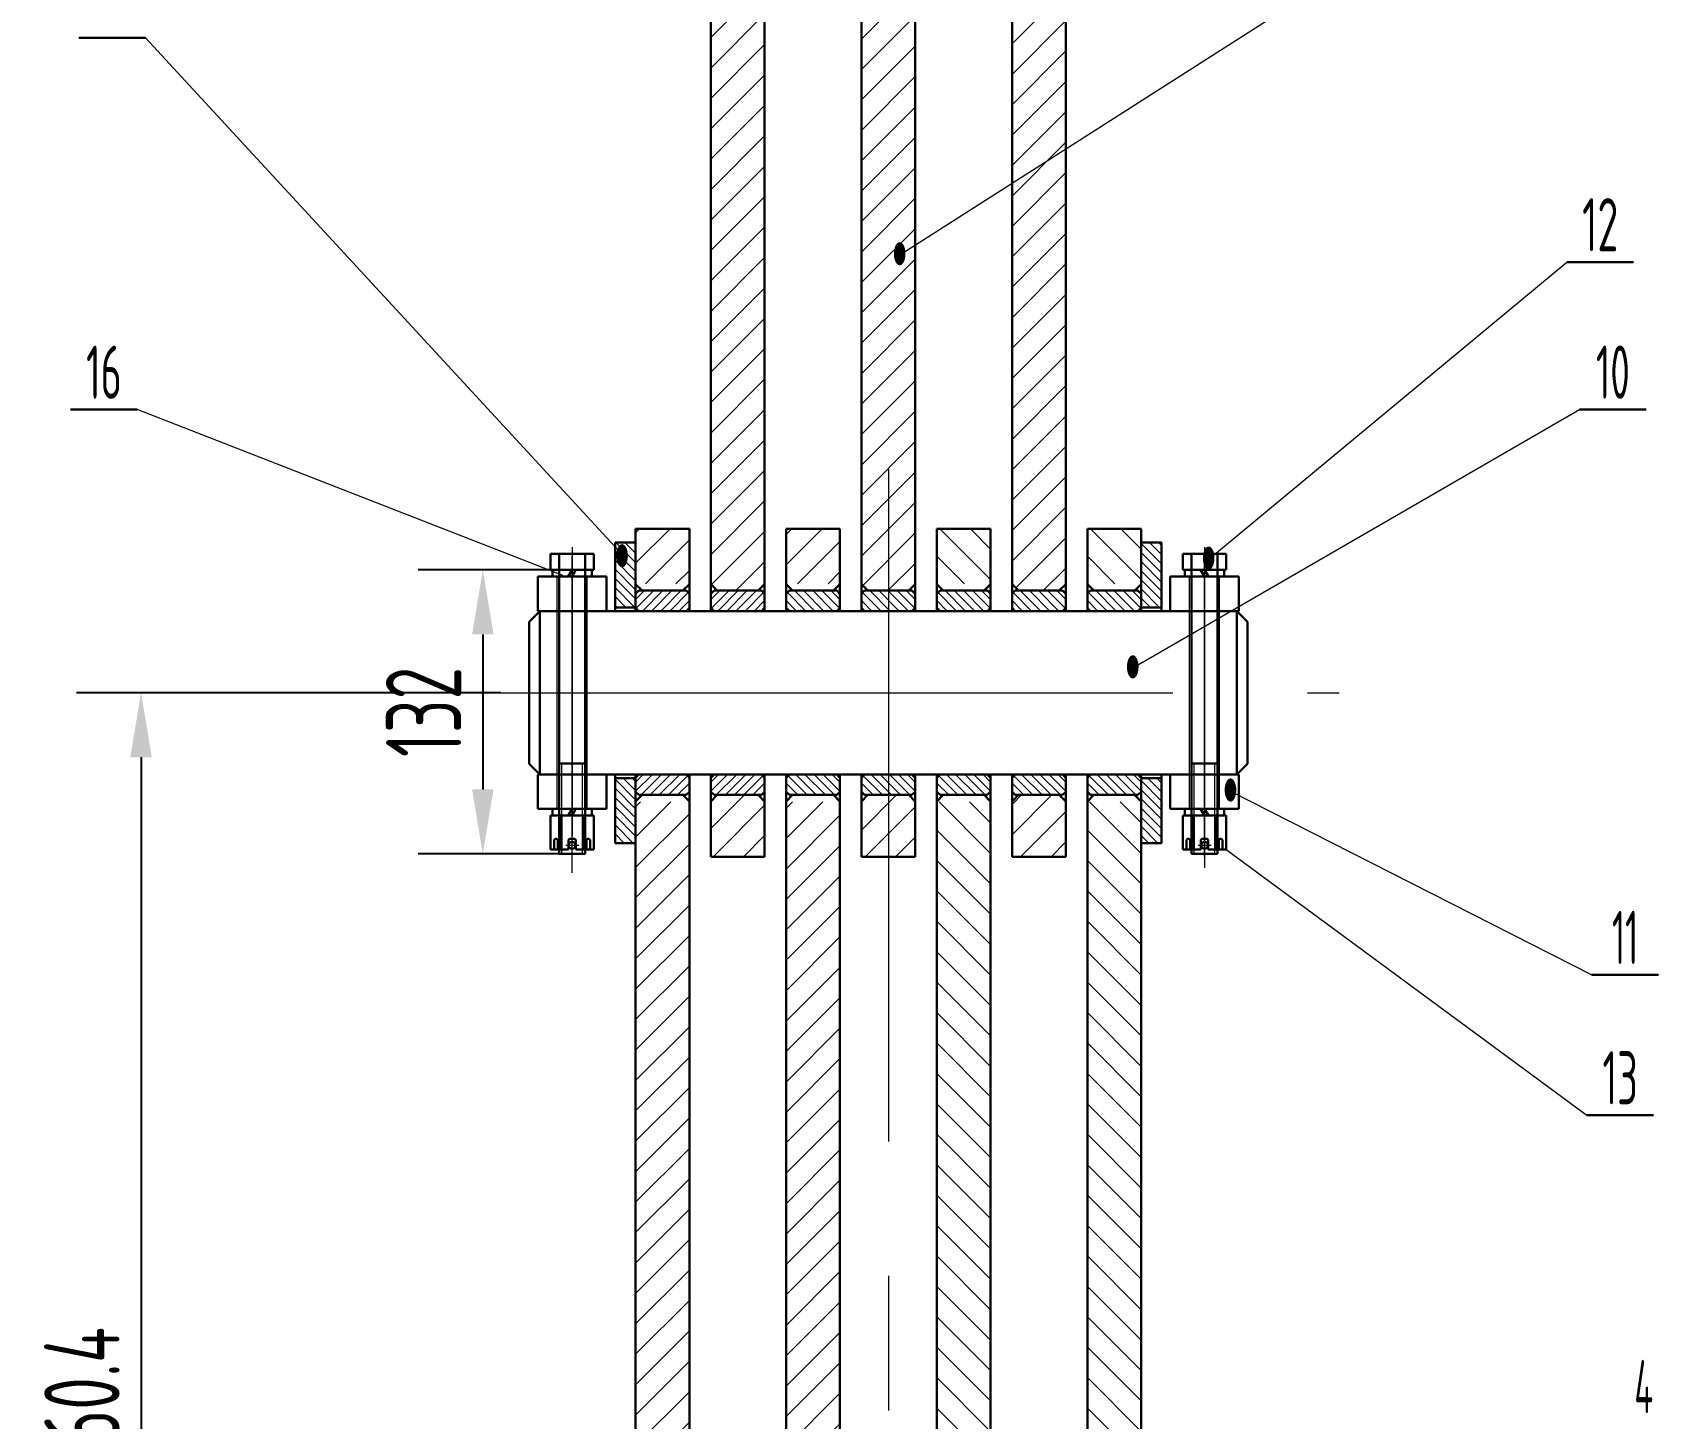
# Model space of a CAD drawing. Header units: millimetres. Extents: x 0 to 4200, y 0 to 2970.
# Drawn here: x 1970 to 2726, y 1304 to 1948 of the extents above; entities that cross this region are included whole.
import ezdxf
from ezdxf.enums import TextEntityAlignment as Align

# ---------------------------------------------------------------- set-up
doc = ezdxf.new("R2010")
doc.units = ezdxf.units.MM
doc.header["$LTSCALE"] = 100
doc.linetypes.add('F', pattern=[0.75, 0.5, -0.25])
doc.linetypes.add('G', pattern=[2, 1.25, -0.25, 0.25, -0.25])
doc.layers.get('0').update_dxf_attribs({"lineweight": 30})
doc.layers.get('Defpoints').update_dxf_attribs({"lineweight": 30})
for name, color, linetype, lineweight in [('01', 7, 'Continuous', 30), ('02', 1, 'Continuous', 13), ('04', 2, 'F', 13), ('05', 4, 'G', 13), ('08', 1, 'Continuous', 13), ('11', 3, 'Continuous', 13)]:
    doc.layers.add(name, color=color, linetype=linetype, lineweight=lineweight)
doc.styles.get("Standard").update_dxf_attribs({"font": 'isocp', "width": 0.707, "bigfont": 'intecad.shx'})
doc.dimstyles.new('INTE', dxfattribs={"dimscale": 10, "dimtxt": 3.5, "dimasz": 3, "dimexe": 3, "dimexo": 0, "dimgap": 1, "dimtad": 1, "dimdec": 1, "dimzin": 9, "dimdsep": 46, "dimtxsty": 'Standard', "dimcen": 0, "dimclrd": 1, "dimclre": 1, "dimclrt": 3, "dimaunit": 1, "dimadec": 0, "dimazin": 0, "dimtfac": 1, "dimtdec": 1, "dimtmove": 0, "dimatfit": 0, "dimfxl": 0, "dimarcsym": 0})
pattern_1 = [(45, (37.382, -285.123), (-7.071068, 7.071068), [])]
pattern_2 = [(45, (-392.055, -24.336), (-7.071068, 7.071068), [])]

# ---------------------------------------------------------------- blocks, each defined once
blk = doc.blocks.new('*D7')
at = {"layer": '08', "color": 1, "lineweight": -2}
for p, q in [((2187.76, 1641.46), (1990.51, 1641.46)), ((2020.51, 1611.46), (2020.51, 1011.06)), ((2089.79, 981.06), (1990.51, 981.06))]:
    blk.add_line(p, q, dxfattribs=at)
at = {"layer": '08', "color": 1}
for points in [[(2015.51, 1611.46), (2025.51, 1611.46), (2020.51, 1641.46)], [(2015.51, 1011.06), (2025.51, 1011.06), (2020.51, 981.06)]]:
    blk.add_solid(points, dxfattribs=at)
at = {"layer": 'Defpoints', "color": 0}
for p in [(2187.76, 1641.46), (2020.51, 981.06), (2089.79, 981.06)]:
    blk.add_point(p, dxfattribs=at)
at = {"layer": '08', "color": 3, "insert": (1993.01, 1311.26), "char_height": 35, "attachment_point": 5, "rotation": 90}
blk.add_mtext('660.4', dxfattribs=at)
blk = doc.blocks.new('*D8')
at = {"layer": '08', "color": 1, "lineweight": -2}
for p, q in [((2210.91, 1698.56), (2149.4, 1698.56)), ((2179.4, 1668.56), (2179.4, 1596.56)), ((2214.93, 1566.56), (2149.4, 1566.56))]:
    blk.add_line(p, q, dxfattribs=at)
at = {"layer": '08', "color": 1}
for points in [[(2174.4, 1668.56), (2184.4, 1668.56), (2179.4, 1698.56)], [(2174.4, 1596.56), (2184.4, 1596.56), (2179.4, 1566.56)]]:
    blk.add_solid(points, dxfattribs=at)
at = {"layer": 'Defpoints', "color": 0}
for p in [(2210.91, 1698.56), (2179.4, 1566.56), (2214.93, 1566.56)]:
    blk.add_point(p, dxfattribs=at)
at = {"layer": '08', "color": 3, "insert": (2151.9, 1632.56), "char_height": 35, "attachment_point": 5, "rotation": 90}
blk.add_mtext('132', dxfattribs=at)
blk = doc.blocks.new('*U1')
at = {"layer": '01'}
for p, q in [((-9.2, 3.1), (-9.2, 0)), ((0, 3.1), (-9.2, 3.1)), ((-9.2, 0), (0, 0)), ((0, 0), (-1.79, 3.1)), ((0, 3.1), (1.79, 0)), ((0, 3.1), (9.2, 3.1)), ((9.2, 0), (0, 0)), ((9.2, 3.1), (9.2, 0))]:
    blk.add_line(p, q, dxfattribs=at)
at = {"layer": '05'}
blk.add_line((0, 5.2), (0, -2.1), dxfattribs=at)
blk = doc.blocks.new('*U4')
at = {"layer": '01'}
for p, q in [((-15.8, 10.02), (0, 10.02)), ((-15.8, 1.75), (-15.8, 10.02)), ((-15.8, 8.39), (-11.67, 8.39)), ((0, 10.02), (0, 0)), ((-11.67, 6.64), (-15.8, 6.64)), ((-15.8, 5.01), (0, 5.01)), ((-15.8, 1.75), (-11.67, 1.75)), ((-10.8, 7.51), (-10.8, 7.51)), ((-10.8, 0.88), (-10.8, 0)), ((-10.8, -0.88), (-10.8, 0)), ((0, -10.02), (0, 0)), ((-15.8, -1.75), (-15.8, -10.02)), ((-15.8, -1.75), (-11.67, -1.75)), ((-15.8, -5.01), (0, -5.01)), ((-11.67, -6.64), (-15.8, -6.64)), ((-10.8, -7.51), (-10.8, -7.51)), ((-15.8, -8.39), (-11.67, -8.39)), ((-15.8, -10.02), (0, -10.02))]:
    blk.add_line(p, q, dxfattribs=at)
for centre, start, end in [((-11.67, 7.51), 0, 90), ((-11.67, 7.51), 270, 0), ((-11.67, 0.87), 0.09994, 90), ((-11.67, -0.87), 270.0006, 359.90006), ((-11.67, -7.51), 0, 90), ((-11.67, -7.51), 270, 0)]:
    blk.add_arc(centre, 0.875, start, end, dxfattribs=at)
at = {"layer": '05'}
blk.add_line((-18.97, 0), (4.43, 0), dxfattribs=at)
blk = doc.blocks.new('*U2')
at = {"layer": '01'}
for p, q in [((-9.2, 3.1), (-9.2, 0)), ((0, 3.1), (-9.2, 3.1)), ((-9.2, 0), (0, 0)), ((0, 0), (-1.79, 3.1)), ((0, 3.1), (1.79, 0)), ((0, 3.1), (9.2, 3.1)), ((9.2, 0), (0, 0)), ((9.2, 3.1), (9.2, 0))]:
    blk.add_line(p, q, dxfattribs=at)
at = {"layer": '05'}
blk.add_line((0, 5.2), (0, -2.1), dxfattribs=at)

msp = doc.modelspace()

# ---------------------------------------------------------------- hatches: boundary and pattern name
at = {"layer": '02', "ltscale": 2.5}
h = msp.add_hatch(dxfattribs=at)
h.set_pattern_fill('_USER', color=256, scale=10, angle=45, style=0, pattern_type=0)
h.set_pattern_definition(pattern_2)
edge = h.paths.add_edge_path()
edge.add_spline(control_points=[(2310.43, 2005.13), (2302.06, 2004.55), (2293.75, 2003.34), (2285.43, 2002.5)], knot_values=[34.240535, 34.240535, 34.240535, 34.240535, 59.368663, 59.368663, 59.368663, 59.368663], degree=3, periodic=0)
edge.add_line((2285.43, 2002.5), (2285.43, 1691.96))
edge.add_line((2285.43, 1691.96), (2288.43, 1688.96))
edge.add_line((2288.43, 1688.96), (2307.43, 1688.96))
edge.add_line((2307.43, 1688.96), (2310.43, 1691.96))
edge.add_line((2310.43, 1691.96), (2310.43, 2005.13))
h.paths.add_polyline_path([(2310.43, 1590.96), (2307.43, 1593.96), (2288.43, 1593.96), (2285.43, 1590.96), (2285.43, 1565.26), (2310.43, 1565.26)])
h = msp.add_hatch(dxfattribs=at)
h.set_pattern_fill('_USER', color=256, scale=10, angle=45, style=0, pattern_type=0)
h.set_pattern_definition(pattern_2)
edge = h.paths.add_edge_path()
edge.add_spline(control_points=[(2380.43, 1991.83), (2370.72, 1990.66), (2363.15, 1994.2), (2355.43, 1997.69)], knot_values=[105.58226, 105.58226, 105.58226, 105.58226, 131.742915, 131.742915, 131.742915, 131.742915], degree=3, periodic=0)
edge.add_line((2355.43, 1997.69), (2355.43, 1691.96))
edge.add_line((2355.43, 1691.96), (2358.43, 1688.96))
edge.add_line((2358.43, 1688.96), (2377.43, 1688.96))
edge.add_line((2377.43, 1688.96), (2380.43, 1691.96))
edge.add_line((2380.43, 1691.96), (2380.43, 1991.83))
h.paths.add_polyline_path([(2380.43, 1590.96), (2377.43, 1593.96), (2358.43, 1593.96), (2355.43, 1590.96), (2355.43, 1565.26), (2380.43, 1565.26)])
h.paths.add_polyline_path([(2368.78, 1839.36), (2378.26, 1839.36), (2378.26, 1851.67), (2368.78, 1851.67)], flags=24)
h = msp.add_hatch(dxfattribs=at)
h.set_pattern_fill('_USER', color=256, scale=10, angle=45, style=0, pattern_type=0)
h.set_pattern_definition([(45, (-2067.041, 321.483), (-7.071068, 7.071068), [])])
h.paths.add_polyline_path([(2450.43, 1894.41), (2425.43, 1878.43), (2425.43, 1691.96), (2428.43, 1688.96), (2447.43, 1688.96), (2450.43, 1691.96)])
h.paths.add_polyline_path([(2450.43, 1986.73), (2447.43, 1988.16), (2444.76, 1988.92), (2442.37, 1989.14), (2440.24, 1988.97), (2438.33, 1988.56), (2436.61, 1988.04), (2432.79, 1986.86), (2429.47, 1988), (2427.54, 1988.96), (2426.45, 1989.46), (2425.43, 1989.83), (2425.43, 1878.43), (2450.43, 1894.41)])
h.paths.add_polyline_path([(2450.43, 1590.96), (2447.43, 1593.96), (2428.43, 1593.96), (2425.43, 1590.96), (2425.43, 1565.26), (2450.43, 1565.26)])
h = msp.add_hatch(dxfattribs=at)
h.set_pattern_fill('_USER', color=256, scale=10, angle=45, style=0, pattern_type=0)
h.set_pattern_definition(pattern_1)
h.paths.add_polyline_path([(2275.43, 1717.66), (2250.43, 1717.66), (2250.43, 1692.14), (2275.43, 1692.14)])
h.paths.add_polyline_path([(2275.43, 1590.79), (2250.43, 1590.79), (2250.43, 1232.02), (2251.93, 1232.02), (2251.93, 1089.14), (2273.93, 1089.14), (2273.93, 1232.02), (2275.43, 1232.02)])
h = msp.add_hatch(dxfattribs=at)
h.set_pattern_fill('_USER', color=256, scale=10, angle=45, style=0, pattern_type=0)
h.set_pattern_definition(pattern_1)
h.paths.add_polyline_path([(2345.43, 1717.66), (2320.43, 1717.66), (2320.43, 1692.14), (2345.43, 1692.14)])
h.paths.add_polyline_path([(2345.43, 1590.79), (2320.43, 1590.79), (2320.43, 1232.02), (2321.93, 1232.02), (2321.93, 1089.14), (2343.93, 1089.14), (2343.93, 1232.02), (2345.43, 1232.02)])
h = msp.add_hatch(dxfattribs=at)
h.set_pattern_fill('_USER', color=256, scale=10, angle=135, style=0, pattern_type=0)
h.set_pattern_definition([(135, (-696.48, -285.123), (-7.071068, -7.071068), [])])
h.paths.add_polyline_path([(2390.5, 1232.02), (2392.07, 1232.02), (2392.07, 1089.14), (2413.93, 1089.14), (2413.93, 1232.02), (2415.5, 1232.02), (2415.5, 1590.79), (2390.5, 1590.79)])
h.paths.add_polyline_path([(2415.5, 1717.66), (2390.5, 1717.66), (2390.5, 1692.14), (2415.5, 1692.14)])
h = msp.add_hatch(dxfattribs=at)
h.set_pattern_fill('_USER', color=256, scale=10, angle=135, style=0, pattern_type=0)
h.set_pattern_definition([(135, (-626.48, -285.123), (-7.071068, -7.071068), [])])
h.paths.add_polyline_path([(2460.5, 1232.02), (2462.07, 1232.02), (2462.07, 1089.14), (2483.93, 1089.14), (2483.93, 1232.02), (2485.5, 1232.02), (2485.5, 1590.79), (2460.5, 1590.79)])
h.paths.add_polyline_path([(2485.5, 1717.66), (2460.5, 1717.66), (2460.5, 1692.14), (2485.5, 1692.14)])
h = msp.add_hatch(dxfattribs=at)
h.set_pattern_fill('_USER', color=256, scale=3, angle=135, style=0, pattern_type=0)
h.set_pattern_definition([(135, (37.382, -285.1233), (-2.1213203, -2.1213203), [])])
h.paths.add_polyline_path([(2250.43, 1711.31), (2240.86, 1711.31), (2240.86, 1681.15), (2250.43, 1681.15)])
h.paths.add_polyline_path([(2240.86, 1571.61), (2250.43, 1571.61), (2250.43, 1601.77), (2240.86, 1601.77)])
h = msp.add_hatch(dxfattribs=at)
h.set_pattern_fill('_USER', color=256, scale=3, angle=135, style=0, pattern_type=0)
h.set_pattern_definition([(135, (107.382, -285.1233), (-2.1213203, -2.1213203), [])])
h.paths.add_polyline_path([(2495, 1711.31), (2485.5, 1711.31), (2485.5, 1681.15), (2495, 1681.15)])
h.paths.add_polyline_path([(2495, 1601.77), (2485.5, 1601.77), (2485.5, 1571.61), (2495, 1571.61)])
h = msp.add_hatch(dxfattribs=at)
h.set_pattern_fill('_USER', color=256, scale=3, angle=135, style=0, pattern_type=0)
h.set_pattern_definition([(225, (3380.6954, 3646.595), (-2.1213203, 2.1213203), [])])
h.paths.add_polyline_path([(2275.43, 1595.46), (2273.93, 1593.96), (2251.93, 1593.96), (2250.43, 1595.46), (2250.43, 1601.96), (2251.93, 1603.46), (2273.93, 1603.46), (2275.43, 1601.96)])
h.paths.add_polyline_path([(2275.43, 1680.96), (2273.93, 1679.46), (2251.93, 1679.46), (2250.43, 1680.96), (2250.43, 1687.46), (2251.93, 1688.96), (2273.93, 1688.96), (2275.43, 1687.46)])
h = msp.add_hatch(dxfattribs=at)
h.set_pattern_fill('_USER', color=256, scale=3, angle=135, style=0, pattern_type=0)
h.set_pattern_definition([(225, (3415.6954, 3646.595), (-2.1213203, 2.1213203), [])])
h.paths.add_polyline_path([(2310.43, 1595.46), (2308.93, 1593.96), (2286.93, 1593.96), (2285.43, 1595.46), (2285.43, 1601.96), (2286.93, 1603.46), (2308.93, 1603.46), (2310.43, 1601.96)])
h.paths.add_polyline_path([(2310.43, 1680.96), (2308.93, 1679.46), (2286.93, 1679.46), (2285.43, 1680.96), (2285.43, 1687.46), (2286.93, 1688.96), (2308.93, 1688.96), (2310.43, 1687.46)])
h = msp.add_hatch(dxfattribs=at)
h.set_pattern_fill('_USER', color=256, scale=3, angle=135, style=0, pattern_type=0)
h.set_pattern_definition([(315, (1215.1607, 3646.595), (2.1213203, 2.1213203), [])])
h.paths.add_polyline_path([(2320.43, 1595.46), (2321.93, 1593.96), (2343.93, 1593.96), (2345.43, 1595.46), (2345.43, 1601.96), (2343.93, 1603.46), (2321.93, 1603.46), (2320.43, 1601.96)])
h.paths.add_polyline_path([(2320.43, 1680.96), (2321.93, 1679.46), (2343.93, 1679.46), (2345.43, 1680.96), (2345.43, 1687.46), (2343.93, 1688.96), (2321.93, 1688.96), (2320.43, 1687.46)])
h = msp.add_hatch(dxfattribs=at)
h.set_pattern_fill('_USER', color=256, scale=3, angle=135, style=0, pattern_type=0)
h.set_pattern_definition([(315, (1250.1607, 3646.595), (2.1213203, 2.1213203), [])])
h.paths.add_polyline_path([(2355.43, 1595.46), (2356.93, 1593.96), (2378.93, 1593.96), (2380.43, 1595.46), (2380.43, 1601.96), (2378.93, 1603.46), (2356.93, 1603.46), (2355.43, 1601.96)])
h.paths.add_polyline_path([(2355.43, 1680.96), (2356.93, 1679.46), (2378.93, 1679.46), (2380.43, 1680.96), (2380.43, 1687.46), (2378.93, 1688.96), (2356.93, 1688.96), (2355.43, 1687.46)])
h = msp.add_hatch(dxfattribs=at)
h.set_pattern_fill('_USER', color=256, scale=3, angle=135, style=0, pattern_type=0)
h.set_pattern_definition([(315, (1285.2307, 3646.595), (2.1213203, 2.1213203), [])])
h.paths.add_polyline_path([(2390.5, 1595.46), (2392, 1593.96), (2414, 1593.96), (2415.5, 1595.46), (2415.5, 1601.96), (2414, 1603.46), (2392, 1603.46), (2390.5, 1601.96)])
h.paths.add_polyline_path([(2390.5, 1680.96), (2392, 1679.46), (2414, 1679.46), (2415.5, 1680.96), (2415.5, 1687.46), (2414, 1688.96), (2392, 1688.96), (2390.5, 1687.46)])
h = msp.add_hatch(dxfattribs=at)
h.set_pattern_fill('_USER', color=256, scale=3, angle=135, style=0, pattern_type=0)
h.set_pattern_definition([(315, (1320.1607, 3646.595), (2.1213203, 2.1213203), [])])
h.paths.add_polyline_path([(2425.43, 1595.46), (2426.93, 1593.96), (2448.93, 1593.96), (2450.43, 1595.46), (2450.43, 1601.96), (2448.93, 1603.46), (2426.93, 1603.46), (2425.43, 1601.96)])
h.paths.add_polyline_path([(2425.43, 1680.96), (2426.93, 1679.46), (2448.93, 1679.46), (2450.43, 1680.96), (2450.43, 1687.46), (2448.93, 1688.96), (2426.93, 1688.96), (2425.43, 1687.46)])
h = msp.add_hatch(dxfattribs=at)
h.set_pattern_fill('_USER', color=256, scale=3, angle=135, style=0, pattern_type=0)
h.set_pattern_definition([(315, (1355.2307, 3646.595), (2.1213203, 2.1213203), [])])
h.paths.add_polyline_path([(2460.5, 1595.46), (2462, 1593.96), (2484, 1593.96), (2485.5, 1595.46), (2485.5, 1601.96), (2484, 1603.46), (2462, 1603.46), (2460.5, 1601.96)])
h.paths.add_polyline_path([(2460.5, 1680.96), (2462, 1679.46), (2484, 1679.46), (2485.5, 1680.96), (2485.5, 1687.46), (2484, 1688.96), (2462, 1688.96), (2460.5, 1687.46)])

# ---------------------------------------------------------------- linework, layer by layer
at = {"ltscale": 2.5}
for p, q in [((2022.64, 1945.89), (1991.64, 1945.89)), ((2683.41, 1841.66), (2714.41, 1841.66)), ((2018.76, 1773.13), (1987.76, 1773.13)), ((2689.31, 1773.13), (2720.31, 1773.13)), ((2694.99, 1510.35), (2725.99, 1510.35)), ((2692.7, 1445.1), (2723.7, 1445.1))]:
    msp.add_line(p, q, dxfattribs=at)
at = {"layer": '01', "ltscale": 2.5}
for p, q in [((2310.43, 2005.13), (2310.43, 1679.46)), ((2285.43, 2002.5), (2285.43, 1679.46)), ((2355.43, 1997.69), (2355.43, 1679.46)), ((2380.43, 1991.83), (2380.43, 1679.46)), ((2425.43, 1989.83), (2425.43, 1679.46)), ((2450.43, 1986.73), (2450.43, 1679.46)), ((2250.43, 1717.66), (2275.43, 1717.66)), ((2320.43, 1717.66), (2345.43, 1717.66)), ((2390.5, 1717.66), (2415.5, 1717.66)), ((2460.5, 1717.66), (2485.5, 1717.66)), ((2240.86, 1711.31), (2240.86, 1679.46)), ((2250.36, 1711.31), (2240.86, 1711.31)), ((2415.5, 1714.07), (2415.5, 1679.46)), ((2485.5, 1714.07), (2485.5, 1679.46)), ((2485.5, 1711.31), (2495, 1711.31)), ((2495, 1711.31), (2495, 1679.46)), ((2220.93, 1706.06), (2210.91, 1706.06)), ((2210.91, 1706.06), (2210.91, 1698.56)), ((2214.93, 1698.56), (2214.93, 1706.06)), ((2220.93, 1706.06), (2230.94, 1706.06)), ((2226.93, 1698.56), (2226.93, 1706.06)), ((2230.94, 1706.06), (2230.94, 1698.56)), ((2514.93, 1706.06), (2504.91, 1706.06)), ((2504.91, 1706.06), (2504.91, 1698.56)), ((2508.93, 1698.56), (2508.93, 1706.06)), ((2514.93, 1706.06), (2524.94, 1706.06)), ((2520.93, 1698.56), (2520.93, 1706.06)), ((2524.94, 1706.06), (2524.94, 1698.56)), ((2204.93, 1695.46), (2204.93, 1679.46)), ((2204.93, 1695.46), (2236.93, 1695.46)), ((2210.91, 1698.56), (2220.93, 1698.56)), ((2214.93, 1698.56), (2214.93, 1566.56)), ((2230.94, 1698.56), (2220.93, 1698.56)), ((2226.93, 1698.56), (2226.93, 1566.56)), ((2236.93, 1695.46), (2236.93, 1679.46)), ((2530.93, 1695.46), (2498.93, 1695.46)), ((2498.93, 1695.46), (2498.93, 1679.46)), ((2504.91, 1698.56), (2514.93, 1698.56)), ((2508.93, 1698.56), (2508.93, 1566.56)), ((2524.94, 1698.56), (2514.93, 1698.56)), ((2520.93, 1698.56), (2520.93, 1566.56)), ((2530.93, 1695.46), (2530.93, 1679.46)), ((2253.43, 1688.96), (2250.43, 1691.96)), ((2251.93, 1688.96), (2250.43, 1687.46)), ((2273.93, 1688.96), (2251.93, 1688.96)), ((2272.43, 1688.96), (2275.43, 1691.96)), ((2273.93, 1688.96), (2275.43, 1687.46)), ((2288.43, 1688.96), (2285.43, 1691.96)), ((2286.93, 1688.96), (2285.43, 1687.46)), ((2308.93, 1688.96), (2286.93, 1688.96)), ((2307.43, 1688.96), (2310.43, 1691.96)), ((2308.93, 1688.96), (2310.43, 1687.46)), ((2323.43, 1688.96), (2320.43, 1691.96)), ((2321.93, 1688.96), (2320.43, 1687.46)), ((2343.93, 1688.96), (2321.93, 1688.96)), ((2342.43, 1688.96), (2345.43, 1691.96)), ((2343.93, 1688.96), (2345.43, 1687.46)), ((2358.43, 1688.96), (2355.43, 1691.96)), ((2356.93, 1688.96), (2355.43, 1687.46)), ((2356.93, 1688.96), (2378.93, 1688.96)), ((2377.43, 1688.96), (2380.43, 1691.96)), ((2378.93, 1688.96), (2380.43, 1687.46)), ((2393.5, 1688.96), (2390.5, 1691.96)), ((2392, 1688.96), (2390.5, 1687.46)), ((2414, 1688.96), (2392, 1688.96)), ((2412.5, 1688.96), (2415.5, 1691.96)), ((2414, 1688.96), (2415.5, 1687.46)), ((2428.43, 1688.96), (2425.43, 1691.96)), ((2426.93, 1688.96), (2425.43, 1687.46)), ((2426.93, 1688.96), (2448.93, 1688.96)), ((2447.43, 1688.96), (2450.43, 1691.96)), ((2448.93, 1688.96), (2450.43, 1687.46)), ((2463.5, 1688.96), (2460.5, 1691.96)), ((2462, 1688.96), (2460.5, 1687.46)), ((2484, 1688.96), (2462, 1688.96)), ((2482.5, 1688.96), (2485.5, 1691.96)), ((2484, 1688.96), (2485.5, 1687.46)), ((2205.93, 1679.46), (2200.93, 1674.46)), ((2530.93, 1679.46), (2204.93, 1679.46)), ((2205.93, 1603.46), (2205.93, 1679.46)), ((2250.36, 1681.15), (2240.86, 1681.15)), ((2251.93, 1679.46), (2250.43, 1680.96)), ((2273.93, 1679.46), (2251.93, 1679.46)), ((2273.93, 1679.46), (2275.43, 1680.96)), ((2286.93, 1679.46), (2285.43, 1680.96)), ((2308.93, 1679.46), (2286.93, 1679.46)), ((2308.93, 1679.46), (2310.43, 1680.96)), ((2321.93, 1679.46), (2320.43, 1680.96)), ((2321.93, 1679.46), (2343.93, 1679.46)), ((2343.93, 1679.46), (2345.43, 1680.96)), ((2356.93, 1679.46), (2355.43, 1680.96)), ((2356.93, 1679.46), (2378.93, 1679.46)), ((2378.93, 1679.46), (2380.43, 1680.96)), ((2392, 1679.46), (2390.5, 1680.96)), ((2391.93, 1679.46), (2413.93, 1679.46)), ((2414, 1679.46), (2415.5, 1680.96)), ((2426.93, 1679.46), (2425.43, 1680.96)), ((2426.93, 1679.46), (2448.93, 1679.46)), ((2448.93, 1679.46), (2450.43, 1680.96)), ((2461.93, 1679.46), (2460.43, 1680.96)), ((2461.93, 1679.46), (2483.93, 1679.46)), ((2483.93, 1679.46), (2485.43, 1680.96)), ((2485.5, 1681.15), (2495, 1681.15)), ((2529.93, 1679.46), (2529.93, 1603.46)), ((2529.93, 1679.46), (2534.93, 1674.46)), ((2200.93, 1608.46), (2200.93, 1674.46)), ((2534.93, 1674.46), (2534.93, 1608.46)), ((2205.93, 1603.46), (2200.93, 1608.46)), ((2530.93, 1603.46), (2204.93, 1603.46)), ((2204.93, 1587.46), (2204.93, 1603.46)), ((2204.93, 1587.46), (2204.93, 1603.46)), ((2214.93, 1608.57), (2220.93, 1608.57)), ((2226.93, 1608.57), (2220.93, 1608.57)), ((2236.93, 1587.46), (2236.93, 1603.46)), ((2240.86, 1603.46), (2240.86, 1571.61)), ((2251.93, 1603.46), (2250.43, 1601.96)), ((2273.93, 1603.46), (2251.93, 1603.46)), ((2273.93, 1603.46), (2275.43, 1601.96)), ((2285.43, 1603.46), (2285.43, 1565.26)), ((2286.93, 1603.46), (2285.43, 1601.96)), ((2308.93, 1603.46), (2286.93, 1603.46)), ((2308.93, 1603.46), (2310.43, 1601.96)), ((2310.43, 1603.46), (2310.43, 1565.26)), ((2321.93, 1603.46), (2320.43, 1601.96)), ((2321.93, 1603.46), (2343.93, 1603.46)), ((2343.93, 1603.46), (2345.43, 1601.96)), ((2355.43, 1603.46), (2355.43, 1565.26)), ((2356.93, 1603.46), (2355.43, 1601.96)), ((2356.93, 1603.46), (2378.93, 1603.46)), ((2378.93, 1603.46), (2380.43, 1601.96)), ((2380.43, 1603.46), (2380.43, 1565.26)), ((2392, 1603.46), (2390.5, 1601.96)), ((2391.93, 1603.46), (2413.93, 1603.46)), ((2413.93, 1603.46), (2415.5, 1601.89)), ((2415.5, 1603.46), (2415.5, 1574.37)), ((2426.93, 1603.46), (2425.43, 1601.96)), ((2425.43, 1603.46), (2425.43, 1565.26)), ((2426.93, 1603.46), (2448.93, 1603.46)), ((2448.93, 1603.46), (2450.43, 1601.96)), ((2450.43, 1603.46), (2450.43, 1565.26)), ((2462, 1603.46), (2460.5, 1601.96)), ((2461.93, 1603.46), (2483.93, 1603.46)), ((2484, 1603.46), (2485.5, 1601.96)), ((2495, 1603.46), (2495, 1571.61)), ((2498.93, 1587.46), (2498.93, 1603.46)), ((2508.93, 1608.57), (2514.93, 1608.57)), ((2520.93, 1608.57), (2514.93, 1608.57)), ((2529.93, 1603.46), (2534.93, 1608.46)), ((2530.93, 1587.46), (2530.93, 1603.46)), ((2250.36, 1601.77), (2240.86, 1601.77)), ((2251.93, 1593.96), (2250.43, 1595.46)), ((2273.93, 1593.96), (2275.43, 1595.46)), ((2286.93, 1593.96), (2285.43, 1595.46)), ((2308.93, 1593.96), (2310.43, 1595.46)), ((2321.93, 1593.96), (2320.43, 1595.46)), ((2343.93, 1593.96), (2345.43, 1595.46)), ((2356.93, 1593.96), (2355.43, 1595.46)), ((2378.93, 1593.96), (2380.43, 1595.46)), ((2392, 1593.96), (2390.5, 1595.46)), ((2413.93, 1593.96), (2415.5, 1595.53)), ((2426.93, 1593.96), (2425.43, 1595.46)), ((2448.93, 1593.96), (2450.43, 1595.46)), ((2462, 1593.96), (2460.5, 1595.46)), ((2484, 1593.96), (2485.5, 1595.46)), ((2485.5, 1601.77), (2495, 1601.77)), ((2253.43, 1593.96), (2250.43, 1590.96)), ((2253.43, 1593.96), (2250.43, 1590.96)), ((2273.93, 1593.96), (2251.93, 1593.96)), ((2272.43, 1593.96), (2275.43, 1590.96)), ((2288.43, 1593.96), (2285.43, 1590.96)), ((2308.93, 1593.96), (2286.93, 1593.96)), ((2307.43, 1593.96), (2310.43, 1590.96)), ((2323.43, 1593.96), (2320.43, 1590.96)), ((2343.93, 1593.96), (2321.93, 1593.96)), ((2342.43, 1593.96), (2345.43, 1590.96)), ((2358.43, 1593.96), (2355.43, 1590.96)), ((2356.93, 1593.96), (2378.93, 1593.96)), ((2377.43, 1593.96), (2380.43, 1590.96)), ((2393.5, 1593.96), (2390.5, 1590.96)), ((2413.93, 1593.96), (2392, 1593.96)), ((2412.43, 1593.96), (2415.43, 1590.96)), ((2428.43, 1593.96), (2425.43, 1590.96)), ((2426.93, 1593.96), (2448.93, 1593.96)), ((2447.43, 1593.96), (2450.43, 1590.96)), ((2463.5, 1593.96), (2460.5, 1590.96)), ((2484, 1593.96), (2462, 1593.96)), ((2482.43, 1593.96), (2485.43, 1590.96)), ((2204.93, 1587.46), (2236.93, 1587.46)), ((2204.93, 1587.46), (2236.93, 1587.46)), ((2530.93, 1587.46), (2498.93, 1587.46)), ((2226.93, 1566.56), (2214.93, 1566.56)), ((2250.36, 1571.61), (2240.86, 1571.61)), ((2285.43, 1565.26), (2310.43, 1565.26)), ((2380.43, 1565.26), (2355.43, 1565.26)), ((2450.43, 1565.26), (2425.43, 1565.26)), ((2485.5, 1571.61), (2495, 1571.61)), ((2508.93, 1566.56), (2520.93, 1566.56))]:
    msp.add_line(p, q, dxfattribs=at)
at = {"layer": '01', "color": 7, "linetype": 'Continuous', "ltscale": 2.5}
for p, q in [((2250.43, 1717.66), (2250.43, 1679.46)), ((2275.43, 1717.66), (2275.43, 1679.46)), ((2320.43, 1717.66), (2320.43, 1679.46)), ((2345.43, 1717.66), (2345.43, 1679.46)), ((2390.5, 1717.66), (2390.5, 1679.46)), ((2415.5, 1717.66), (2415.5, 1679.46)), ((2460.5, 1717.66), (2460.5, 1679.46)), ((2485.5, 1717.66), (2485.5, 1679.46)), ((2250.43, 1603.46), (2250.43, 1211.37)), ((2275.43, 1603.46), (2275.43, 1222.36)), ((2320.43, 1603.46), (2320.43, 1222.36)), ((2345.43, 1603.46), (2345.43, 1222.36)), ((2390.5, 1603.46), (2390.5, 1222.36)), ((2415.5, 1603.46), (2415.5, 1222.36)), ((2460.5, 1603.46), (2460.5, 1222.36)), ((2485.5, 1603.46), (2485.5, 1211.37))]:
    msp.add_line(p, q, dxfattribs=at)
at = {"layer": '01', "ltscale": 2.5}
for centre in [(2220.93, 1570.56), (2514.93, 1570.56)]:
    msp.add_circle(centre, 1.6, dxfattribs=at)
at = {"layer": '02', "ltscale": 2.5}
for p, q in [((2373.21, 1845.05), (2667.24, 2033.02)), ((2244.43, 1705.4), (2022.64, 1945.89)), ((2516.87, 1703.55), (2683.41, 1841.66)), ((2216.53, 1696.02), (2018.76, 1773.13)), ((2481.57, 1653), (2689.31, 1773.13)), ((2216.13, 1566.56), (2216.13, 1608.57)), ((2225.73, 1566.56), (2225.73, 1608.57)), ((2510.13, 1566.56), (2510.13, 1608.57)), ((2519.73, 1566.56), (2519.73, 1608.57)), ((2527.01, 1595.73), (2694.99, 1510.35)), ((2524.94, 1568.56), (2692.7, 1445.1))]:
    msp.add_line(p, q, dxfattribs=at)
at = {"layer": '04', "ltscale": 2.5}
for p, q in [((2213.93, 1587.46), (2213.93, 1695.46)), ((2227.93, 1587.46), (2227.93, 1695.46)), ((2507.93, 1587.46), (2507.93, 1695.46)), ((2521.93, 1587.46), (2521.93, 1695.46))]:
    msp.add_line(p, q, dxfattribs=at)
at = {"layer": '05', "ltscale": 2.5}
for p, q in [((2367.95, 1745.35), (2367.95, 699.38)), ((2220.93, 1709.13), (2220.93, 1575.02)), ((2514.93, 1709.13), (2514.93, 1560.05)), ((2220.93, 1578.7), (2220.93, 1704.94)), ((2220.93, 1557.71), (2220.93, 1704.4)), ((2514.93, 1580.63), (2514.93, 1704.4)), ((2187.76, 1641.46), (2577.57, 1641.46)), ((2217.97, 1570.56), (2224.09, 1570.56)), ((2511.97, 1570.56), (2518.09, 1570.56))]:
    msp.add_line(p, q, dxfattribs=at)

# ---------------------------------------------------------------- block references
at = {"layer": '01', "ltscale": 2.5, "xscale": -1}
msp.add_blockref('*U1', (2220.93, 1695.46), dxfattribs=at)
at = {"layer": '01', "ltscale": 2.5}
msp.add_blockref('*U1', (2514.93, 1695.46), dxfattribs=at)
at = {"layer": '01', "ltscale": 2.5, "xscale": -1}
for name, p, rotation in [('*U4', (2220.93, 1584.36), 270), ('*U2', (2220.93, 1587.46), 180)]:
    msp.add_blockref(name, p, dxfattribs=dict(at, rotation=rotation))
at = {"layer": '01', "ltscale": 2.5}
for name, p, rotation in [('*U4', (2514.93, 1584.36), 90), ('*U2', (2514.93, 1587.46), 180)]:
    msp.add_blockref(name, p, dxfattribs=dict(at, rotation=rotation))

# ---------------------------------------------------------------- texts
at = {"layer": '02', "ltscale": 2.5, "width": 0.605172}
for p, p2 in [((2370.21, 1840.05), (2376.21, 1840.05)), ((2241.14, 1699.64), (2247.14, 1699.64)), ((2513.87, 1698.55), (2519.87, 1698.55)), ((2478.57, 1648), (2484.57, 1648)), ((2524.01, 1590.73), (2530.01, 1590.73))]:
    msp.add_text('\\M+5A1F1', height=10, dxfattribs=at).set_placement(p, p2, align=Align.FIT)
at = {"layer": '11', "ltscale": 2.5}
for s, height, width, p, p2 in [('12', 24.749, 0.611465, (2690.51, 1846.66), (2707.31, 1846.66)), ('16', 24.749, 0.610556, (1994.95, 1778.13), (2011.57, 1778.13)), ('10', 24.749, 0.606076, (2696.93, 1778.13), (2712.69, 1778.13)), ('11', 24.749, 0.582235, (2704.37, 1515.35), (2716.62, 1515.35)), ('13', 24.749, 0.609833, (2699.96, 1450.1), (2716.44, 1450.1)), ('4', 24.75, 0.543846, (2714.75, 1306.58), (2723.5, 1306.58))]:
    msp.add_text(s, height=height, dxfattribs=dict(at, width=width)).set_placement(p, p2, align=Align.FIT)

# ---------------------------------------------------------------- dimensions: what is measured, and where the dimension line sits
at = {"layer": '08', "ltscale": 2.5}
for base, p1, p2, picture, middle in [((2179.4, 1566.56), (2210.91, 1698.56), (2214.93, 1566.56), '*D8', (2151.9, 1632.56)), ((2020.51, 981.06), (2187.76, 1641.46), (2089.79, 981.06), '*D7', (1993.01, 1311.26))]:
    dim = msp.add_linear_dim(base=base, p1=p1, p2=p2, angle=90, dimstyle='INTE', dxfattribs=at)
    dim.commit()
    dim.dimension.update_dxf_attribs({"geometry": picture, "text_midpoint": middle})

doc.saveas('drawing.dxf')
